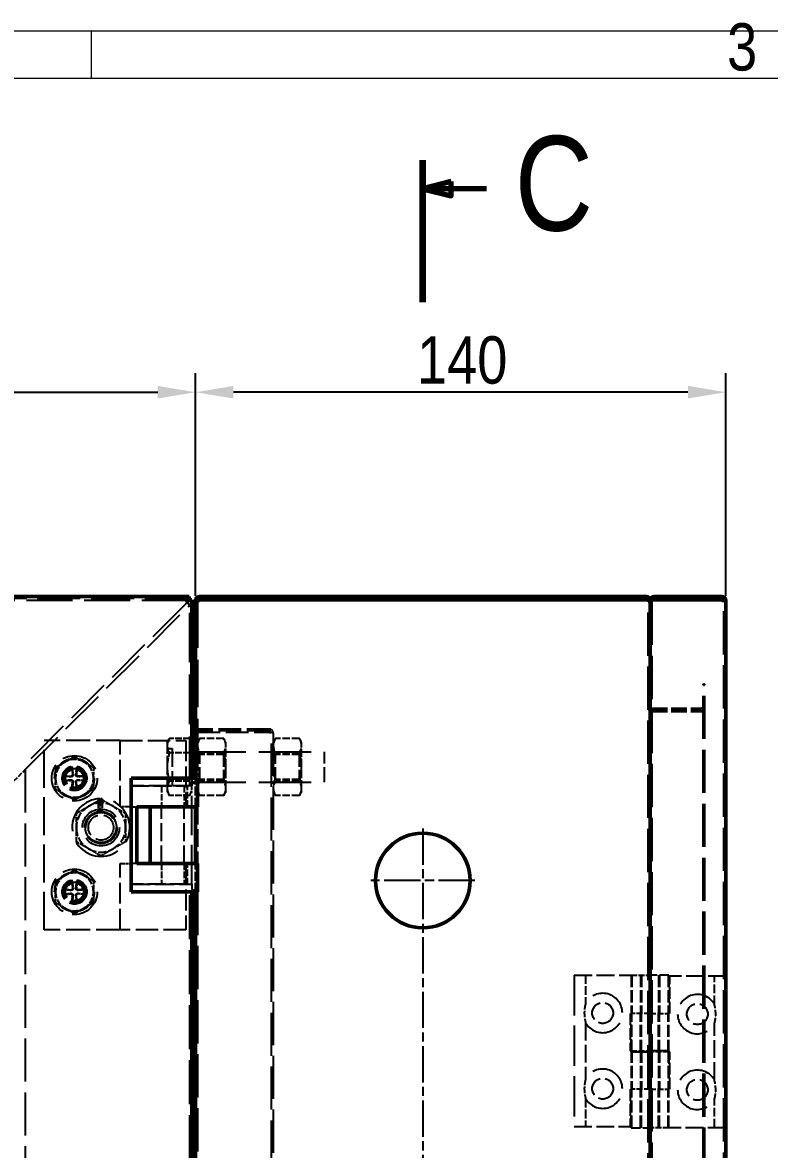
# Model space of a CAD drawing. Header units: millimetres. Extents: x 0 to 19094, y -1 to 2103.
# Drawn here: x 762.2 to 959.4, y 1792.2 to 2089.9 of the extents above; entities that cross this region are included whole.
import ezdxf

# ---------------------------------------------------------------- set-up
doc = ezdxf.new("R2010")
doc.units = ezdxf.units.MM
doc.header["$LTSCALE"] = 2.5
for name, pattern in [('CHAIN', [0.7087, 0.4724, -0.0591, 0.1181, -0.0591]), ('DASHED', [0.2067, 0.1654, -0.0413]), ('DOUBLE_DASH_CHAIN', [1.2403, 0.6614, -0.0827, 0.1654, -0.0827, 0.1654, -0.0827])]:
    doc.linetypes.add(name, pattern=pattern)
for name, color, linetype, lineweight in [('Center Mark (ANSI)', 7, 'Continuous', 25), ('Centerline (ANSI)', 7, 'Continuous', 25), ('Co ban', 7, 'Continuous', 50), ('Dimension (ANSI)', 7, 'Continuous', 25), ('Section Line (ANSI)', 7, 'DOUBLE_DASH_CHAIN', 70)]:
    doc.layers.add(name, color=color, linetype=linetype, lineweight=lineweight)
for name, color, linetype, lineweight, true_color in [('Khung ban ve', 5, 'Continuous', 15, 0x0000ff), ('Manh', 7, 'DASHED', 25, 0x008000), ('Manh khung ten', 7, 'Continuous', 15, 0x994c4c), ('Net chu', 30, 'Continuous', 15, 0xff7f00)]:
    doc.layers.add(name, color=color, linetype=linetype, lineweight=lineweight, true_color=true_color)
doc.styles.add('Linh_50', font='')
doc.styles.add('StandardAM_ANSI', font='')
doc.styles.add('Text Style102', font='')
doc.styles.get('Linh_50').set_extended_font_data('VNI-Helve-Condense')
doc.styles.get('StandardAM_ANSI').set_extended_font_data('VNI-Helve-Condense')
doc.styles.get('Text Style102').set_extended_font_data('VNI-Helve-Condense')
doc.dimstyles.new('Default - mm (ANSI)', dxfattribs={"dimscale": 2.5, "dimtxt": 5, "dimasz": 4, "dimexe": 2, "dimexo": 0.5, "dimgap": 0.8, "dimtad": 1, "dimtoh": 1, "dimdec": 0, "dimrnd": 1e-08, "dimzin": 4, "dimdsep": 46, "dimtxsty": 'StandardAM_ANSI', "dimcen": 0.09, "dimdle": 10, "dimclrd": 256, "dimclre": 256, "dimclrt": 256, "dimadec": 1, "dimazin": 1, "dimtfac": 0.61, "dimtofl": 0, "dimtmove": 0, "dimatfit": 3, "dimldrblk": 'DOT', "dimfxl": 1, "dimtolj": 1, "dimtzin": 4, "dimlwd": -1, "dimlwe": -1, "dimarcsym": 0})

# ---------------------------------------------------------------- blocks, each defined once
blk = doc.blocks.new('Borders A0_Khung chi tiet')
at = {"layer": 'Khung ban ve'}
blk.add_line((23.43, 830.09), (1179, 830.09), dxfattribs=at)
at = {"layer": 'Manh khung ten'}
for p, q in [((18.43, 835.09), (1184, 835.09)), ((312.14, 835.09), (312.14, 830.09))]:
    blk.add_line(p, q, dxfattribs=at)
at = {"layer": 'Net chu', "style": 'Linh_50'}
blk.add_text('3', height=5, dxfattribs=at).set_placement((379.3, 830.89))
blk = doc.blocks.new('*D6')
at = {"layer": 'Defpoints', "color": 0, "transparency": 16777216}
for p in [(807.9, 1992.24), (306.9, 1937.24), (807.9, 1937.24)]:
    blk.add_point(p, dxfattribs=at)
at = {"layer": 'Dimension (ANSI)', "transparency": 16777216}
for p, q in [((306.9, 1938.49), (306.9, 1997.24)), ((807.9, 1938.49), (807.9, 1997.24)), ((316.9, 1992.24), (797.9, 1992.24))]:
    blk.add_line(p, q, dxfattribs=at)
for points in [[(316.9, 1993.91), (316.9, 1990.58), (306.9, 1992.24)], [(797.9, 1993.91), (797.9, 1990.58), (807.9, 1992.24)]]:
    blk.add_solid(points, dxfattribs=at)
at = {"layer": 'Dimension (ANSI)', "color": 150, "true_color": 0x0080ff, "transparency": 16777216, "insert": (545.62, 2007.01), "char_height": 12.5, "attachment_point": 1, "style": 'StandardAM_ANSI'}
blk.add_mtext('\\A1;501', dxfattribs=at)
blk = doc.blocks.new('_Dot')
at = {"color": 0, "linetype": 'ByBlock', "lineweight": -2}
blk.add_line((-0.5, 0), (-1, 0), dxfattribs=at)
at = {"color": 0, "linetype": 'ByBlock', "const_width": 0.5}
blk.add_lwpolyline([(-0.25, 0, 1), (0.25, 0, 1)], format="xyb", close=True, dxfattribs=at)
blk = doc.blocks.new('*D7')
at = {"layer": 'Defpoints', "color": 0, "transparency": 16777216}
for p in [(807.9, 1992.24), (807.9, 1937.24), (947.9, 1937.24)]:
    blk.add_point(p, dxfattribs=at)
at = {"layer": 'Dimension (ANSI)', "transparency": 16777216}
for p, q in [((807.9, 1938.49), (807.9, 1997.24)), ((947.9, 1938.49), (947.9, 1997.24)), ((937.9, 1992.24), (817.9, 1992.24))]:
    blk.add_line(p, q, dxfattribs=at)
for points in [[(817.9, 1993.91), (817.9, 1990.58), (807.9, 1992.24)], [(937.9, 1993.91), (937.9, 1990.58), (947.9, 1992.24)]]:
    blk.add_solid(points, dxfattribs=at)
at = {"layer": 'Dimension (ANSI)', "color": 150, "true_color": 0x0080ff, "transparency": 16777216, "insert": (866.35, 2007.01), "char_height": 12.5, "attachment_point": 1, "style": 'StandardAM_ANSI'}
blk.add_mtext('\\A1;140', dxfattribs=at)
blk = doc.blocks.new('2dTransSection2')
at = {"layer": 'Section Line (ANSI)', "linetype": 'Continuous', "lineweight": 140}
blk.add_line((347.16, 806.4), (347.16, 821.4), dxfattribs=at)
at = {"layer": 'Section Line (ANSI)', "linetype": 'Continuous'}
for p, q in [((350.16, 819.15), (347.16, 818.4)), ((350.16, 818.4), (347.16, 818.4)), ((347.16, 818.4), (350.16, 817.65)), ((350.16, 817.65), (350.16, 819.15)), ((353.87, 818.4), (350.16, 818.4))]:
    blk.add_line(p, q, dxfattribs=at)
at = {"layer": 'Section Line (ANSI)', "linetype": 'Continuous', "flags": 128}
blk.add_lwpolyline([(350.16, 819.15), (347.16, 818.4), (350.16, 817.65), (350.16, 819.15)], dxfattribs=at)
at = {"layer": 'Section Line (ANSI)'}
blk.add_solid([(350.16, 819.15), (347.16, 818.4), (350.16, 817.65), (350.16, 819.15)], dxfattribs=at)
at = {"layer": 'Section Line (ANSI)', "insert": (356.87, 813.83), "char_height": 10, "attachment_point": 7, "style": 'Text Style102'}
blk.add_mtext('C', dxfattribs=at)

msp = doc.modelspace()

# ---------------------------------------------------------------- linework, layer by layer
at = {"layer": 'Center Mark (ANSI)', "linetype": 'CHAIN', "ltscale": 8.113447}
msp.add_line((881.649, 1863.242), (854.149, 1863.242), dxfattribs=at)
at = {"layer": 'Centerline (ANSI)', "linetype": 'CHAIN', "ltscale": 8.113447}
msp.add_line((867.899, 1876.992), (867.899, 1523.227), dxfattribs=at)
at = {"layer": 'Co ban'}
for p, q in [((307.899, 1938.242), (805.899, 1938.242)), ((806.045, 1938.242), (805.899, 1938.242)), ((805.899, 1937.242), (805.899, 1938.242)), ((806.192, 1938.242), (806.042, 1937.943)), ((806.045, 1938.242), (806.192, 1938.242)), ((806.045, 1937.742), (806.045, 1938.242)), ((806.192, 1938.242), (806.192, 1937.242)), ((926.899, 1938.242), (808.899, 1938.242)), ((808.899, 1937.742), (808.899, 1938.242)), ((946.899, 1938.242), (928.899, 1938.242)), ((946.899, 1937.742), (946.899, 1938.242)), ((805.939, 1937.737), (805.897, 1937.652)), ((805.899, 1937.742), (806.045, 1937.742)), ((806.899, 1937.242), (805.899, 1937.242)), ((806.399, 1937.242), (806.399, 1937.389)), ((806.399, 1937.389), (806.899, 1937.389)), ((806.895, 1936.033), (807.899, 1936.535)), ((806.899, 1937.242), (806.899, 1937.389)), ((806.899, 1937.242), (806.899, 1890.242)), ((806.899, 1936.535), (807.899, 1936.535)), ((808.899, 1937.242), (807.899, 1937.242)), ((807.899, 1890.242), (807.899, 1937.242)), ((808.899, 1937.742), (926.899, 1937.742)), ((808.899, 1937.389), (926.899, 1937.389)), ((808.899, 1937.242), (808.899, 1937.389)), ((927.606, 1937.242), (927.899, 1937.242)), ((927.899, 1936.889), (927.899, 1937.242)), ((928.192, 1937.242), (927.899, 1937.242)), ((927.899, 1937.242), (927.899, 1936.889)), ((927.899, 1936.889), (927.899, 1265.596)), ((927.899, 1265.596), (927.899, 1936.889)), ((946.899, 1937.742), (928.899, 1937.742)), ((928.899, 1937.389), (946.899, 1937.389)), ((946.899, 1937.389), (946.899, 1937.242)), ((947.899, 1937.242), (946.899, 1937.242)), ((947.899, 1937.242), (947.899, 1265.242)), ((790.899, 1890.242), (790.899, 1860.242)), ((790.899, 1890.242), (808.399, 1890.242)), ((808.399, 1890.242), (808.399, 1882.742)), ((792.399, 1882.742), (808.399, 1882.742)), ((792.399, 1867.742), (792.399, 1882.742)), ((795.899, 1882.742), (795.899, 1867.742)), ((807.899, 1867.742), (807.899, 1882.742)), ((808.399, 1867.742), (792.399, 1867.742)), ((808.399, 1867.742), (808.399, 1860.242)), ((808.399, 1860.242), (790.899, 1860.242)), ((806.899, 1860.242), (806.899, 1617.242)), ((807.899, 1617.242), (807.899, 1860.242))]:
    msp.add_line(p, q, dxfattribs=at)
msp.add_circle((867.899, 1863.242), 12.5, dxfattribs=at)
for centre, radius, start, end in [((808.899, 1937.242), 1, 90, 180), ((946.899, 1937.242), 1, 0, 90), ((808.899, 1937.242), 0.5, 90, 180), ((926.899, 1937.242), 0.5, 9.36554, 90), ((928.899, 1937.242), 0.5, 90, 170.63446), ((946.899, 1937.242), 0.5, 0, 90)]:
    msp.add_arc(centre, radius, start, end, dxfattribs=at)
for points, knots in [([(927.899, 1937.242), (927.899, 1937.686), (927.567, 1938.108), (927.136, 1938.214), (927.059, 1938.233), (926.979, 1938.242), (926.899, 1938.242)], [-1.5707963, -1.5707963, -1.5707963, -1.5707963, -0.2398215, -0.2398215, -0.2398215, 0, 0, 0, 0]), ([(928.899, 1938.242), (928.455, 1938.242), (928.033, 1937.911), (927.927, 1937.48), (927.908, 1937.402), (927.899, 1937.322), (927.899, 1937.242)], [0, 0, 0, 0, 1.3309748, 1.3309748, 1.3309748, 1.5707963, 1.5707963, 1.5707963, 1.5707963]), ([(926.899, 1937.389), (927.342, 1937.389), (927.765, 1937.223), (927.87, 1937.008), (927.889, 1936.969), (927.899, 1936.929), (927.899, 1936.889)], [0, 0, 0, 0, 1.3309748, 1.3309748, 1.3309748, 1.5707963, 1.5707963, 1.5707963, 1.5707963]), ([(927.899, 1936.889), (927.899, 1937.111), (928.23, 1937.322), (928.661, 1937.374), (928.739, 1937.384), (928.819, 1937.389), (928.899, 1937.389)], [-1.5707963, -1.5707963, -1.5707963, -1.5707963, -0.2398215, -0.2398215, -0.2398215, 0, 0, 0, 0])]:
    msp.add_open_spline(points, degree=3, knots=knots, dxfattribs=at)
at = {"layer": 'Manh', "ltscale": 27.534729}
msp.add_line((805.899, 1937.742), (307.899, 1937.742), dxfattribs=at)
at = {"layer": 'Manh', "ltscale": 29.51137}
msp.add_line((805.899, 1937.242), (714.399, 1937.242), dxfattribs=at)
at = {"layer": 'Manh', "ltscale": 29.420021}
for p, q in [((805.192, 1936.242), (762.192, 1893.242)), ((762.899, 1892.535), (805.899, 1935.535))]:
    msp.add_line(p, q, dxfattribs=at)
at = {"layer": 'Manh', "ltscale": 1.311309}
msp.add_line((805.897, 1937.652), (805.192, 1936.242), dxfattribs=at)
at = {"layer": 'Manh', "ltscale": 1.455164}
for p, q in [((806.192, 1937.242), (805.192, 1936.242)), ((806.899, 1936.535), (805.899, 1935.535))]:
    msp.add_line(p, q, dxfattribs=at)
at = {"layer": 'Manh', "ltscale": 1.196656}
for p, q in [((805.899, 1936.242), (805.899, 1937.242)), ((805.899, 1936.242), (806.899, 1936.242)), ((828.399, 1902.242), (827.399, 1902.242))]:
    msp.add_line(p, q, dxfattribs=at)
at = {"layer": 'Manh', "ltscale": 0.881896}
msp.add_line((805.899, 1935.535), (806.895, 1936.033), dxfattribs=at)
at = {"layer": 'Manh', "ltscale": 0.277191}
msp.add_line((806.042, 1937.943), (805.939, 1937.737), dxfattribs=at)
at = {"layer": 'Manh', "ltscale": 31.607805}
msp.add_line((806.399, 1888.242), (806.399, 1937.242), dxfattribs=at)
at = {"layer": 'Manh', "ltscale": 0.761779}
for p, q in [((806.899, 1936.242), (807.899, 1936.242)), ((806.899, 1897.492), (807.899, 1897.492)), ((806.899, 1888.992), (807.899, 1888.992)), ((806.899, 1860.742), (807.899, 1860.742)), ((806.899, 1825.742), (807.899, 1825.742)), ((806.899, 1800.802), (807.899, 1800.802))]:
    msp.add_line(p, q, dxfattribs=at)
at = {"layer": 'Manh', "ltscale": 30.31769}
msp.add_line((808.399, 1937.242), (808.399, 1890.242), dxfattribs=at)
at = {"layer": 'Manh', "ltscale": 0.380839}
for p, q in [((927.399, 1937.242), (927.399, 1936.889)), ((927.399, 1936.889), (927.899, 1936.889)), ((928.399, 1936.889), (927.899, 1936.889)), ((928.399, 1937.242), (928.399, 1936.889)), ((928.399, 1923.242), (927.899, 1923.242)), ((928.399, 1922.889), (927.899, 1922.889)), ((941.899, 1914.889), (941.899, 1915.242)), ((941.899, 1915.242), (942.399, 1915.242)), ((941.899, 1914.889), (942.399, 1914.889)), ((942.399, 1914.889), (942.399, 1915.242)), ((927.399, 1909.242), (927.899, 1909.242)), ((927.899, 1908.889), (927.399, 1908.889)), ((941.899, 1909.242), (942.399, 1909.242)), ((941.899, 1908.889), (942.399, 1908.889)), ((827.399, 1902.742), (827.399, 1903.242)), ((808.399, 1897.492), (807.899, 1897.492)), ((828.399, 1897.492), (827.899, 1897.492)), ((808.399, 1888.992), (807.899, 1888.992)), ((828.399, 1888.992), (827.899, 1888.992)), ((808.399, 1860.742), (807.899, 1860.742)), ((808.399, 1825.742), (807.899, 1825.742)), ((808.399, 1800.802), (807.899, 1800.802))]:
    msp.add_line(p, q, dxfattribs=at)
at = {"layer": 'Manh', "ltscale": 0.15769}
for p, q in [((927.399, 1937.242), (927.606, 1937.242)), ((928.399, 1937.242), (928.192, 1937.242))]:
    msp.add_line(p, q, dxfattribs=at)
at = {"layer": 'Manh', "ltscale": 27.639725}
for p, q in [((927.399, 1265.596), (927.399, 1936.889)), ((928.399, 1936.889), (928.399, 1265.596))]:
    msp.add_line(p, q, dxfattribs=at)
at = {"layer": 'Manh', "ltscale": 27.668839}
msp.add_line((947.399, 1265.242), (947.399, 1937.242), dxfattribs=at)
at = {"layer": 'Manh', "ltscale": 27.589079}
for p, q in [((941.899, 1287.596), (941.899, 1914.889)), ((942.399, 1287.596), (942.399, 1914.889))]:
    msp.add_line(p, q, dxfattribs=at)
at = {"layer": 'Manh', "ltscale": 9.904323}
for p, q in [((928.399, 1908.742), (941.399, 1908.742)), ((928.399, 1908.242), (941.399, 1908.242)), ((928.399, 1907.889), (941.399, 1907.889))]:
    msp.add_line(p, q, dxfattribs=at)
at = {"layer": 'Manh', "ltscale": 14.475595}
for p, q in [((827.399, 1903.242), (808.399, 1903.242)), ((827.399, 1902.742), (808.399, 1902.742)), ((808.399, 1902.389), (827.399, 1902.389))]:
    msp.add_line(p, q, dxfattribs=at)
at = {"layer": 'Manh', "ltscale": 15.261422}
for p, q in [((787.93, 1900.242), (767.899, 1900.242)), ((787.93, 1850.242), (767.899, 1850.242))]:
    msp.add_line(p, q, dxfattribs=at)
at = {"layer": 'Manh', "ltscale": 24.189648}
msp.add_line((767.899, 1850.242), (767.899, 1900.242), dxfattribs=at)
at = {"layer": 'Manh', "ltscale": 14.273982}
for p, q in [((787.93, 1900.242), (805.344, 1900.242)), ((805.344, 1850.242), (787.93, 1850.242))]:
    msp.add_line(p, q, dxfattribs=at)
at = {"layer": 'Manh', "ltscale": 13.332776}
for p, q in [((787.93, 1882.742), (787.93, 1900.242)), ((805.344, 1900.242), (805.344, 1882.742)), ((787.93, 1850.242), (787.93, 1867.742)), ((805.344, 1867.742), (805.344, 1850.242))]:
    msp.add_line(p, q, dxfattribs=at)
at = {"layer": 'Manh', "ltscale": 0.884527}
for p, q in [((800.399, 1899.742), (800.979, 1900.748)), ((806.899, 1899.742), (806.318, 1900.748)), ((808.399, 1899.742), (808.979, 1900.748)), ((815.899, 1899.742), (815.318, 1900.748)), ((828.399, 1899.742), (828.979, 1900.748)), ((835.899, 1899.742), (835.318, 1900.748)), ((800.399, 1886.742), (800.979, 1885.737)), ((806.899, 1886.742), (806.318, 1885.737)), ((808.399, 1886.742), (808.979, 1885.737)), ((815.899, 1886.742), (815.318, 1885.737)), ((828.399, 1886.742), (828.979, 1885.737)), ((835.899, 1886.742), (835.318, 1885.737))]:
    msp.add_line(p, q, dxfattribs=at)
at = {"layer": 'Manh', "ltscale": 2.592872}
for p, q in [((800.399, 1899.742), (800.399, 1898.872)), ((815.899, 1898.872), (815.899, 1899.742)), ((835.899, 1898.872), (835.899, 1899.742)), ((800.399, 1887.613), (800.399, 1886.742)), ((815.899, 1886.742), (815.899, 1887.613)), ((835.899, 1886.742), (835.899, 1887.613))]:
    msp.add_line(p, q, dxfattribs=at)
at = {"layer": 'Manh', "ltscale": 4.067484}
for p, q in [((806.318, 1900.748), (800.979, 1900.748)), ((806.318, 1896.995), (800.979, 1896.995)), ((806.318, 1889.49), (800.979, 1889.49)), ((806.318, 1885.737), (800.979, 1885.737))]:
    msp.add_line(p, q, dxfattribs=at)
at = {"layer": 'Manh', "ltscale": 4.829362}
for p, q in [((815.318, 1900.748), (808.979, 1900.748)), ((835.318, 1900.748), (828.979, 1900.748)), ((815.318, 1896.995), (808.979, 1896.995)), ((835.318, 1896.995), (828.979, 1896.995)), ((815.318, 1889.49), (808.979, 1889.49)), ((835.318, 1889.49), (828.979, 1889.49)), ((815.318, 1885.737), (808.979, 1885.737)), ((835.318, 1885.737), (828.979, 1885.737))]:
    msp.add_line(p, q, dxfattribs=at)
at = {"layer": 'Manh', "ltscale": 0.111475}
msp.add_line((827.399, 1902.389), (827.399, 1902.242), dxfattribs=at)
at = {"layer": 'Manh', "ltscale": 27.515724}
for p, q in [((827.899, 1447.242), (827.899, 1902.242)), ((828.399, 1902.242), (828.399, 1447.242))]:
    msp.add_line(p, q, dxfattribs=at)
at = {"layer": 'Manh', "ltscale": 5.185843}
for p, q in [((800.399, 1898.872), (800.399, 1893.242)), ((815.899, 1893.242), (815.899, 1898.872)), ((835.899, 1893.242), (835.899, 1898.872)), ((800.399, 1893.242), (800.399, 1887.613)), ((815.899, 1887.613), (815.899, 1893.242)), ((835.899, 1887.613), (835.899, 1893.242))]:
    msp.add_line(p, q, dxfattribs=at)
at = {"layer": 'Manh', "ltscale": 0.990342}
for p, q in [((800.399, 1898.117), (801.699, 1898.117)), ((800.399, 1888.367), (801.699, 1888.367))]:
    msp.add_line(p, q, dxfattribs=at)
at = {"layer": 'Manh', "ltscale": 11.668273}
msp.add_line((801.699, 1898.117), (801.699, 1888.367), dxfattribs=at)
at = {"layer": 'Manh', "ltscale": 33.47847}
for p, q in [((807.299, 1897.242), (841.899, 1897.242)), ((807.299, 1889.242), (841.899, 1889.242))]:
    msp.add_line(p, q, dxfattribs=at)
at = {"layer": 'Manh', "ltscale": 0.673312}
for p, q in [((809.024, 1896.566), (808.399, 1897.191)), ((815.274, 1896.566), (815.899, 1897.191)), ((829.024, 1896.566), (828.399, 1897.191)), ((835.274, 1896.566), (835.899, 1897.191)), ((809.024, 1889.919), (808.399, 1889.294)), ((815.274, 1889.919), (815.899, 1889.294)), ((829.024, 1889.919), (828.399, 1889.294)), ((835.274, 1889.919), (835.899, 1889.294))]:
    msp.add_line(p, q, dxfattribs=at)
at = {"layer": 'Manh', "ltscale": 7.954738}
for p, q in [((809.024, 1889.919), (809.024, 1896.566)), ((815.274, 1896.566), (815.274, 1889.919)), ((829.024, 1889.919), (829.024, 1896.566)), ((835.274, 1896.566), (835.274, 1889.919))]:
    msp.add_line(p, q, dxfattribs=at)
at = {"layer": 'Manh', "ltscale": 4.761642}
for p, q in [((815.274, 1896.566), (809.024, 1896.566)), ((835.274, 1896.566), (829.024, 1896.566)), ((815.274, 1889.919), (809.024, 1889.919)), ((835.274, 1889.919), (829.024, 1889.919))]:
    msp.add_line(p, q, dxfattribs=at)
at = {"layer": 'Manh', "ltscale": 9.57395}
msp.add_line((841.899, 1889.242), (841.899, 1897.242), dxfattribs=at)
at = {"layer": 'Manh', "ltscale": 3.232277}
msp.add_line((759.899, 1889.535), (762.899, 1892.535), dxfattribs=at)
at = {"layer": 'Manh', "ltscale": 27.497648}
msp.add_line((762.899, 1892.535), (762.899, 1309.949), dxfattribs=at)
at = {"layer": 'Manh', "ltscale": 1.69952}
for p, q in [((772.756, 1890.939), (774.981, 1890.788)), ((775.202, 1893.386), (775.353, 1891.16)), ((776.595, 1893.386), (776.444, 1891.16)), ((779.042, 1890.939), (776.816, 1890.788)), ((772.756, 1889.546), (774.981, 1889.697)), ((775.202, 1887.099), (775.353, 1889.325)), ((776.595, 1887.099), (776.444, 1889.325)), ((779.042, 1889.546), (776.816, 1889.697)), ((772.756, 1860.939), (774.981, 1860.788)), ((775.202, 1863.386), (775.353, 1861.16)), ((776.595, 1863.386), (776.444, 1861.16)), ((779.042, 1860.939), (776.816, 1860.788)), ((772.756, 1859.546), (774.981, 1859.697)), ((775.202, 1857.099), (775.353, 1859.325)), ((776.595, 1857.099), (776.444, 1859.325)), ((779.042, 1859.546), (776.816, 1859.697))]:
    msp.add_line(p, q, dxfattribs=at)
at = {"layer": 'Manh', "ltscale": 11.42808}
for p, q in [((790.899, 1888.242), (805.899, 1888.242)), ((798.899, 1867.742), (798.899, 1882.742)), ((804.899, 1867.742), (804.899, 1882.742)), ((808.399, 1882.742), (808.399, 1867.742)), ((805.899, 1862.242), (790.899, 1862.242)), ((907.899, 1838.242), (922.899, 1838.242)), ((947.899, 1797.942), (932.899, 1797.942))]:
    msp.add_line(p, q, dxfattribs=at)
at = {"layer": 'Manh', "ltscale": 12.189959}
for p, q in [((806.899, 1888.242), (790.899, 1888.242)), ((790.899, 1862.242), (806.899, 1862.242))]:
    msp.add_line(p, q, dxfattribs=at)
at = {"layer": 'Manh', "ltscale": 4.190233}
for p, q in [((798.899, 1888.242), (798.899, 1882.742)), ((804.899, 1888.242), (804.899, 1882.742)), ((805.719, 1882.742), (805.719, 1888.242)), ((798.899, 1867.742), (798.899, 1862.242)), ((804.899, 1867.742), (804.899, 1862.242)), ((805.719, 1862.242), (805.719, 1867.742))]:
    msp.add_line(p, q, dxfattribs=at)
at = {"layer": 'Manh', "ltscale": 1.523657}
for p, q in [((806.899, 1890.242), (806.899, 1888.242)), ((806.899, 1862.242), (806.899, 1860.242))]:
    msp.add_line(p, q, dxfattribs=at)
at = {"layer": 'Manh', "ltscale": 25.157232}
msp.add_line((806.899, 1862.242), (806.899, 1888.242), dxfattribs=at)
at = {"layer": 'Manh', "ltscale": 5.71399}
for p, q in [((807.899, 1882.742), (807.899, 1890.242)), ((807.899, 1860.242), (807.899, 1867.742))]:
    msp.add_line(p, q, dxfattribs=at)
at = {"layer": 'Manh', "ltscale": 2.636048}
msp.add_line((782.158, 1884.816), (782.158, 1881.356), dxfattribs=at)
at = {"layer": 'Manh', "ltscale": 2.617038}
for p, q in [((782.591, 1881.411), (782.591, 1884.846)), ((783.206, 1884.846), (783.206, 1881.411))]:
    msp.add_line(p, q, dxfattribs=at)
at = {"layer": 'Manh', "ltscale": 2.613799}
msp.add_line((782.773, 1881.42), (782.773, 1884.851), dxfattribs=at)
at = {"layer": 'Manh', "ltscale": 1.499708}
for p, q in [((789.899, 1882.742), (787.93, 1882.742)), ((787.93, 1867.742), (789.899, 1867.742))]:
    msp.add_line(p, q, dxfattribs=at)
at = {"layer": 'Manh', "ltscale": 0.765351}
for p, q in [((790.899, 1882.742), (789.899, 1882.742)), ((789.899, 1867.742), (790.899, 1867.742))]:
    msp.add_line(p, q, dxfattribs=at)
at = {"layer": 'Manh', "ltscale": 1.142718}
for p, q in [((790.899, 1882.742), (792.399, 1882.742)), ((792.399, 1867.742), (790.899, 1867.742))]:
    msp.add_line(p, q, dxfattribs=at)
at = {"layer": 'Manh', "ltscale": 28.116907}
msp.add_line((806.399, 1615.242), (806.399, 1862.242), dxfattribs=at)
at = {"layer": 'Manh', "ltscale": 27.661573}
msp.add_line((808.399, 1860.242), (808.399, 1617.242), dxfattribs=at)
at = {"layer": 'Manh', "ltscale": 25.80229}
msp.add_line((907.899, 1838.242), (907.899, 1798.242), dxfattribs=at)
at = {"layer": 'Manh', "ltscale": 5.633411}
for p, q in [((910.899, 1838.242), (910.899, 1830.848)), ((944.899, 1830.548), (944.899, 1837.942)), ((910.899, 1805.637), (910.899, 1798.242)), ((944.899, 1797.942), (944.899, 1805.337))]:
    msp.add_line(p, q, dxfattribs=at)
at = {"layer": 'Manh', "ltscale": 7.732968}
for p, q in [((922.899, 1838.242), (922.899, 1828.092)), ((923.099, 1838.242), (923.099, 1828.092)), ((925.399, 1838.242), (925.399, 1828.092)), ((925.649, 1838.242), (925.649, 1828.092)), ((930.149, 1838.242), (930.149, 1828.092)), ((930.399, 1838.242), (930.399, 1828.092)), ((932.699, 1838.242), (932.699, 1828.092)), ((932.899, 1838.242), (932.899, 1828.092)), ((923.099, 1817.942), (923.099, 1828.092)), ((925.399, 1817.942), (925.399, 1828.092)), ((925.649, 1817.942), (925.649, 1828.092)), ((930.149, 1817.942), (930.149, 1828.092)), ((930.399, 1817.942), (930.399, 1828.092)), ((932.699, 1817.942), (932.699, 1828.092)), ((932.899, 1817.942), (932.899, 1828.092)), ((922.899, 1818.242), (922.899, 1808.092)), ((923.099, 1818.242), (923.099, 1808.092)), ((925.399, 1818.242), (925.399, 1808.092)), ((925.649, 1818.242), (925.649, 1808.092)), ((930.149, 1818.242), (930.149, 1808.092)), ((930.399, 1818.242), (930.399, 1808.092)), ((932.699, 1818.242), (932.699, 1808.092)), ((922.899, 1797.942), (922.899, 1808.092)), ((923.099, 1797.942), (923.099, 1808.092)), ((925.399, 1797.942), (925.399, 1808.092)), ((925.649, 1797.942), (925.649, 1808.092)), ((930.149, 1797.942), (930.149, 1808.092)), ((930.399, 1797.942), (930.399, 1808.092)), ((932.699, 1797.942), (932.699, 1808.092)), ((932.899, 1797.942), (932.899, 1808.092))]:
    msp.add_line(p, q, dxfattribs=at)
at = {"layer": 'Manh', "ltscale": 3.809293}
for p, q in [((922.899, 1838.242), (927.899, 1838.242)), ((927.899, 1828.092), (922.899, 1828.092)), ((927.899, 1828.092), (932.899, 1828.092)), ((922.899, 1818.242), (927.899, 1818.242)), ((932.899, 1817.942), (927.899, 1817.942)), ((927.899, 1808.092), (922.899, 1808.092)), ((927.899, 1808.092), (932.899, 1808.092)), ((932.899, 1797.942), (927.899, 1797.942))]:
    msp.add_line(p, q, dxfattribs=at)
at = {"layer": 'Manh', "ltscale": 5.983681}
for p, q in [((932.899, 1838.242), (927.899, 1838.242)), ((922.899, 1817.942), (927.899, 1817.942)), ((932.899, 1818.242), (927.899, 1818.242)), ((922.899, 1797.942), (927.899, 1797.942))]:
    msp.add_line(p, q, dxfattribs=at)
at = {"layer": 'Manh', "ltscale": 11.275703}
for p, q in [((947.899, 1837.942), (933.099, 1837.942)), ((907.899, 1798.242), (922.699, 1798.242))]:
    msp.add_line(p, q, dxfattribs=at)
at = {"layer": 'Manh', "ltscale": 7.504405}
for p, q in [((933.099, 1828.092), (933.099, 1837.942)), ((922.699, 1828.092), (922.699, 1818.242)), ((922.899, 1818.242), (922.899, 1828.092)), ((932.899, 1817.942), (932.899, 1808.092)), ((933.099, 1808.092), (933.099, 1817.942)), ((922.699, 1808.092), (922.699, 1798.242))]:
    msp.add_line(p, q, dxfattribs=at)
at = {"layer": 'Manh', "ltscale": 0.152276}
for p, q in [((922.899, 1828.092), (922.699, 1828.092)), ((932.899, 1828.092), (933.099, 1828.092)), ((922.699, 1818.242), (922.899, 1818.242)), ((933.099, 1817.942), (932.899, 1817.942)), ((922.899, 1808.092), (922.699, 1808.092)), ((932.899, 1808.092), (933.099, 1808.092))]:
    msp.add_line(p, q, dxfattribs=at)
at = {"layer": 'Manh', "ltscale": 11.266923}
for p, q in [((910.899, 1825.637), (910.899, 1810.848)), ((944.899, 1810.548), (944.899, 1825.337))]:
    msp.add_line(p, q, dxfattribs=at)
at = {"layer": 'Manh', "ltscale": 24.318085}
for centre, radius in [((775.899, 1890.242), 6), ((782.899, 1877.242), 4), ((775.899, 1860.242), 6)]:
    msp.add_circle(centre, radius, dxfattribs=at)
at = {"layer": 'Manh', "ltscale": 31.917486}
for centre in [(775.899, 1890.242), (775.899, 1860.242)]:
    msp.add_circle(centre, 5.25, dxfattribs=at)
at = {"layer": 'Manh', "ltscale": 15.557731}
for centre in [(775.899, 1890.242), (775.899, 1860.242)]:
    msp.add_circle(centre, 3.25, dxfattribs=at)
at = {"layer": 'Manh', "ltscale": 14.360974}
for centre in [(775.899, 1890.242), (775.899, 1860.242)]:
    msp.add_circle(centre, 3, dxfattribs=at)
at = {"layer": 'Manh', "ltscale": 14.162313}
for centre in [(775.899, 1890.242), (775.899, 1860.242)]:
    msp.add_circle(centre, 2.959, dxfattribs=at)
at = {"layer": 'Manh', "ltscale": 12.892673}
for centre in [(775.899, 1890.242), (775.899, 1860.242)]:
    msp.add_circle(centre, 2.693, dxfattribs=at)
at = {"layer": 'Manh', "ltscale": 11.7688}
for centre in [(775.899, 1890.242), (775.899, 1860.242)]:
    msp.add_circle(centre, 2.459, dxfattribs=at)
at = {"layer": 'Manh', "ltscale": 11.424374}
for centre in [(775.899, 1890.242), (775.899, 1860.242)]:
    msp.add_circle(centre, 2.387, dxfattribs=at)
at = {"layer": 'Manh', "ltscale": 29.637667}
msp.add_circle((782.899, 1877.242), 4.875, dxfattribs=at)
at = {"layer": 'Manh', "ltscale": 25.837965}
msp.add_circle((782.899, 1877.242), 4.25, dxfattribs=at)
at = {"layer": 'Manh', "ltscale": 15.909576}
msp.add_circle((782.899, 1877.242), 3.323, dxfattribs=at)
at = {"layer": 'Manh', "ltscale": 13.164218}
for centre in [(915.399, 1828.242), (940.399, 1827.942), (915.399, 1808.242), (940.399, 1807.942)]:
    msp.add_circle(centre, 2.75, dxfattribs=at)
at = {"layer": 'Manh', "ltscale": 0.727532}
for centre, start, end in [((926.899, 1936.889), 0, 90), ((928.899, 1936.889), 90, 180)]:
    msp.add_arc(centre, 0.5, start, end, dxfattribs=at)
at = {"layer": 'Manh', "ltscale": 0.087765}
for centre, start, end in [((926.899, 1937.242), 0, 9.36554), ((928.899, 1937.242), 170.63446, 180)]:
    msp.add_arc(centre, 0.5, start, end, dxfattribs=at)
at = {"layer": 'Manh', "ltscale": 1.455164}
for centre, start, end in [((928.399, 1909.242), 180, 270), ((928.399, 1908.889), 180, 270), ((941.399, 1909.242), 270, 0), ((941.399, 1908.889), 270, 0)]:
    msp.add_arc(centre, 1, start, end, dxfattribs=at)
at = {"layer": 'Manh', "ltscale": 1.196656}
msp.add_arc((827.399, 1902.242), 1, 0, 90, dxfattribs=at)
at = {"layer": 'Manh', "ltscale": 0.598278}
msp.add_arc((827.399, 1902.242), 0.5, 0, 90, dxfattribs=at)
at = {"layer": 'Manh', "ltscale": 0.478602}
for centre, start, end in [((807.299, 1897.642), 180, 270), ((807.299, 1888.842), 90, 180)]:
    msp.add_arc(centre, 0.4, start, end, dxfattribs=at)
at = {"layer": 'Manh', "ltscale": 3.989087}
for centre, start, end in [((775.899, 1890.242), 120, 180), ((775.899, 1890.242), 60, 120), ((775.899, 1890.242), 0, 60), ((775.899, 1890.242), 180, 240), ((775.899, 1890.242), 300, 0), ((775.899, 1890.242), 240, 300), ((775.899, 1860.242), 120, 180), ((775.899, 1860.242), 60, 120), ((775.899, 1860.242), 0, 60), ((775.899, 1860.242), 180, 240), ((775.899, 1860.242), 300, 0), ((775.899, 1860.242), 240, 300)]:
    msp.add_arc(centre, 5, start, end, dxfattribs=at)
at = {"layer": 'Manh', "ltscale": 0.841082}
for centre, start, end in [((775.899, 1890.242), 167.2526, 192.7474), ((775.899, 1890.242), 77.2526, 102.7474), ((775.899, 1890.242), 347.2526, 12.7474), ((775.899, 1890.242), 257.2526, 282.7474), ((775.899, 1860.242), 167.2526, 192.7474), ((775.899, 1860.242), 77.2526, 102.7474), ((775.899, 1860.242), 347.2526, 12.7474), ((775.899, 1860.242), 257.2526, 282.7474)]:
    msp.add_arc(centre, 2.481, start, end, dxfattribs=at)
at = {"layer": 'Manh', "ltscale": 0.453887}
for centre, start, end in [((775.005, 1891.136), 266.11625, 3.88375), ((776.793, 1891.136), 176.11625, 273.88375), ((775.005, 1889.348), 356.11625, 93.88375), ((776.793, 1889.348), 86.11625, 183.88375), ((775.005, 1861.136), 266.11625, 3.88375), ((776.793, 1861.136), 176.11625, 273.88375), ((775.005, 1859.348), 356.11625, 93.88375), ((776.793, 1859.348), 86.11625, 183.88375)]:
    msp.add_arc(centre, 0.349, start, end, dxfattribs=at)
at = {"layer": 'Manh', "ltscale": 30.446621}
msp.add_arc((782.899, 1877.242), 7.61, 92.3158, 87.6842, dxfattribs=at)
at = {"layer": 'Manh', "ltscale": 1.903046}
msp.add_arc((782.899, 1877.242), 7.61, 87.6842, 90.95069, dxfattribs=at)
at = {"layer": 'Manh', "ltscale": 5.185843}
for start, end in [(120, 180), (60, 120), (0, 60), (180, 240), (300, 0), (240, 300)]:
    msp.add_arc((782.899, 1877.242), 6.5, start, end, dxfattribs=at)
at = {"layer": 'Manh', "ltscale": 24.816795}
msp.add_arc((782.899, 1877.242), 4.18, 94.21875, 85.78125, dxfattribs=at)
at = {"layer": 'Manh', "ltscale": 1.903074}
msp.add_arc((782.899, 1877.242), 4.18, 85.78125, 91.73098, dxfattribs=at)
at = {"layer": 'Manh', "ltscale": 26.331711}
for centre, start, end in [((915.399, 1828.242), 210.07335, 149.92665), ((940.399, 1827.942), 30.07335, 329.92665), ((915.399, 1808.242), 210.07335, 149.92665), ((940.399, 1807.942), 30.07335, 329.92665)]:
    msp.add_arc(centre, 5.2, start, end, dxfattribs=at)
at = {"layer": 'Manh', "ltscale": 0.999934}
for points in [[(928.399, 1908.742), (928.165, 1908.742), (927.946, 1908.927), (927.906, 1909.157), (927.901, 1909.185), (927.899, 1909.214), (927.899, 1909.242)], [(928.399, 1907.889), (928.165, 1907.889), (927.946, 1908.259), (927.906, 1908.719), (927.901, 1908.775), (927.899, 1908.832), (927.899, 1908.889)]]:
    msp.add_open_spline(points, degree=3, knots=[-3.1415927, -3.1415927, -3.1415927, -3.1415927, -1.7414211, -1.7414211, -1.7414211, -1.5707963, -1.5707963, -1.5707963, -1.5707963], dxfattribs=at)
at = {"layer": 'Manh', "ltscale": 1.001099}
for points in [[(941.899, 1909.242), (941.899, 1909.009), (941.714, 1908.789), (941.484, 1908.75), (941.456, 1908.745), (941.427, 1908.742), (941.399, 1908.742)], [(941.899, 1908.889), (941.899, 1908.422), (941.714, 1907.983), (941.484, 1907.903), (941.456, 1907.894), (941.427, 1907.889), (941.399, 1907.889)]]:
    msp.add_open_spline(points, degree=3, knots=[-1.5707963, -1.5707963, -1.5707963, -1.5707963, -0.1706248, -0.1706248, -0.1706248, 0, 0, 0, 0], dxfattribs=at)
at = {"layer": 'Manh', "ltscale": 2.902885}
for points in [[(800.979, 1900.748), (800.399, 1899.742), (800.399, 1898.872)], [(806.899, 1898.872), (806.899, 1899.742), (806.318, 1900.748)], [(808.979, 1900.748), (808.399, 1899.742), (808.399, 1898.872)], [(815.899, 1898.872), (815.899, 1899.742), (815.318, 1900.748)], [(828.979, 1900.748), (828.399, 1899.742), (828.399, 1898.872)], [(835.899, 1898.872), (835.899, 1899.742), (835.318, 1900.748)], [(800.399, 1898.872), (800.399, 1898.001), (800.979, 1896.995)], [(800.979, 1896.995), (800.399, 1894.984), (800.399, 1893.242)], [(806.318, 1896.995), (806.899, 1898.001), (806.899, 1898.872)], [(806.899, 1893.242), (806.899, 1894.984), (806.318, 1896.995)], [(808.399, 1898.872), (808.399, 1898.001), (808.979, 1896.995)], [(808.979, 1896.995), (808.399, 1894.984), (808.399, 1893.242)], [(815.318, 1896.995), (815.899, 1898.001), (815.899, 1898.872)], [(815.899, 1893.242), (815.899, 1894.984), (815.318, 1896.995)], [(828.399, 1898.872), (828.399, 1898.001), (828.979, 1896.995)], [(828.979, 1896.995), (828.399, 1894.984), (828.399, 1893.242)], [(835.318, 1896.995), (835.899, 1898.001), (835.899, 1898.872)], [(835.899, 1893.242), (835.899, 1894.984), (835.318, 1896.995)], [(800.399, 1893.242), (800.399, 1891.501), (800.979, 1889.49)], [(806.318, 1889.49), (806.899, 1891.501), (806.899, 1893.242)], [(808.399, 1893.242), (808.399, 1891.501), (808.979, 1889.49)], [(815.318, 1889.49), (815.899, 1891.501), (815.899, 1893.242)], [(828.399, 1893.242), (828.399, 1891.501), (828.979, 1889.49)], [(835.318, 1889.49), (835.899, 1891.501), (835.899, 1893.242)], [(800.979, 1889.49), (800.399, 1888.484), (800.399, 1887.613)], [(800.399, 1887.613), (800.399, 1886.742), (800.979, 1885.737)], [(806.899, 1887.613), (806.899, 1888.484), (806.318, 1889.49)], [(806.318, 1885.737), (806.899, 1886.742), (806.899, 1887.613)], [(808.979, 1889.49), (808.399, 1888.484), (808.399, 1887.613)], [(808.399, 1887.613), (808.399, 1886.742), (808.979, 1885.737)], [(815.899, 1887.613), (815.899, 1888.484), (815.318, 1889.49)], [(815.318, 1885.737), (815.899, 1886.742), (815.899, 1887.613)], [(828.979, 1889.49), (828.399, 1888.484), (828.399, 1887.613)], [(828.399, 1887.613), (828.399, 1886.742), (828.979, 1885.737)], [(835.899, 1887.613), (835.899, 1888.484), (835.318, 1889.49)], [(835.318, 1885.737), (835.899, 1886.742), (835.899, 1887.613)], [(779.649, 1882.872), (781.157, 1883.742), (782.899, 1884.748)], [(782.899, 1884.748), (784.641, 1883.742), (786.149, 1882.872)], [(776.399, 1880.995), (778.141, 1882.001), (779.649, 1882.872)], [(786.149, 1882.872), (787.657, 1882.001), (789.399, 1880.995)], [(776.399, 1877.242), (776.399, 1878.984), (776.399, 1880.995)], [(789.399, 1880.995), (789.399, 1878.984), (789.399, 1877.242)], [(776.399, 1873.49), (776.399, 1875.501), (776.399, 1877.242)], [(789.399, 1877.242), (789.399, 1875.501), (789.399, 1873.49)], [(779.649, 1871.613), (778.141, 1872.484), (776.399, 1873.49)], [(789.399, 1873.49), (787.657, 1872.484), (786.149, 1871.613)], [(782.899, 1869.737), (781.157, 1870.742), (779.649, 1871.613)], [(786.149, 1871.613), (784.641, 1870.742), (782.899, 1869.737)]]:
    msp.add_rational_spline(points, [1, 1.0379548493, 1], degree=2, dxfattribs=at)
at = {"layer": 'Manh', "ltscale": 2.232965}
for points in [[(770.899, 1893.129), (772.239, 1893.903), (773.399, 1894.572)], [(773.399, 1894.572), (774.559, 1895.242), (775.899, 1896.016)], [(775.899, 1896.016), (777.239, 1895.242), (778.399, 1894.572)], [(778.399, 1894.572), (779.559, 1893.903), (780.899, 1893.129)], [(770.899, 1890.242), (770.899, 1891.582), (770.899, 1893.129)], [(780.899, 1893.129), (780.899, 1891.582), (780.899, 1890.242)], [(770.899, 1887.356), (770.899, 1888.903), (770.899, 1890.242)], [(780.899, 1890.242), (780.899, 1888.903), (780.899, 1887.356)], [(773.399, 1885.912), (772.239, 1886.582), (770.899, 1887.356)], [(775.899, 1884.469), (774.559, 1885.242), (773.399, 1885.912)], [(778.399, 1885.912), (777.239, 1885.242), (775.899, 1884.469)], [(780.899, 1887.356), (779.559, 1886.582), (778.399, 1885.912)], [(770.899, 1863.129), (772.239, 1863.903), (773.399, 1864.572)], [(773.399, 1864.572), (774.559, 1865.242), (775.899, 1866.016)], [(775.899, 1866.016), (777.239, 1865.242), (778.399, 1864.572)], [(778.399, 1864.572), (779.559, 1863.903), (780.899, 1863.129)], [(770.899, 1860.242), (770.899, 1861.582), (770.899, 1863.129)], [(780.899, 1863.129), (780.899, 1861.582), (780.899, 1860.242)], [(770.899, 1857.356), (770.899, 1858.903), (770.899, 1860.242)], [(780.899, 1860.242), (780.899, 1858.903), (780.899, 1857.356)], [(773.399, 1855.912), (772.239, 1856.582), (770.899, 1857.356)], [(775.899, 1854.469), (774.559, 1855.242), (773.399, 1855.912)], [(778.399, 1855.912), (777.239, 1855.242), (775.899, 1854.469)], [(780.899, 1857.356), (779.559, 1856.582), (778.399, 1855.912)]]:
    msp.add_rational_spline(points, [1, 1.0379548493, 1], degree=2, dxfattribs=at)
at = {"layer": 'Manh', "ltscale": 0.232169}
for points, knots in [([(772.756, 1890.939), (772.79, 1890.937), (772.83, 1890.933), (772.893, 1890.927), (772.926, 1890.922), (772.969, 1890.916), (772.988, 1890.912), (773, 1890.909)], [0.04102574, 0.04102574, 0.04102574, 0.04102574, 0.051307907, 0.051307907, 0.061482243, 0.061482243, 0.069730772, 0.069730772, 0.069730772, 0.069730772]), ([(775.232, 1893.141), (775.229, 1893.154), (775.225, 1893.172), (775.219, 1893.215), (775.215, 1893.249), (775.208, 1893.311), (775.205, 1893.351), (775.202, 1893.386)], [0.093737763, 0.093737763, 0.093737763, 0.093737763, 0.101986292, 0.101986292, 0.112160628, 0.112160628, 0.122442796, 0.122442796, 0.122442796, 0.122442796]), ([(776.595, 1893.386), (776.593, 1893.351), (776.59, 1893.311), (776.583, 1893.249), (776.579, 1893.215), (776.572, 1893.172), (776.569, 1893.154), (776.566, 1893.141)], [0.04102574, 0.04102574, 0.04102574, 0.04102574, 0.051307907, 0.051307907, 0.061482243, 0.061482243, 0.069730772, 0.069730772, 0.069730772, 0.069730772]), ([(778.797, 1890.909), (778.81, 1890.912), (778.829, 1890.916), (778.871, 1890.922), (778.905, 1890.927), (778.968, 1890.933), (779.008, 1890.937), (779.042, 1890.939)], [0.093737763, 0.093737763, 0.093737763, 0.093737763, 0.101986292, 0.101986292, 0.112160628, 0.112160628, 0.122442796, 0.122442796, 0.122442796, 0.122442796]), ([(773, 1889.576), (772.988, 1889.573), (772.969, 1889.569), (772.926, 1889.562), (772.893, 1889.558), (772.83, 1889.551), (772.79, 1889.548), (772.756, 1889.546)], [0.093737763, 0.093737763, 0.093737763, 0.093737763, 0.101986292, 0.101986292, 0.112160628, 0.112160628, 0.122442796, 0.122442796, 0.122442796, 0.122442796]), ([(779.042, 1889.546), (779.008, 1889.548), (778.968, 1889.551), (778.905, 1889.558), (778.871, 1889.562), (778.829, 1889.569), (778.81, 1889.573), (778.797, 1889.576)], [0.04102574, 0.04102574, 0.04102574, 0.04102574, 0.051307907, 0.051307907, 0.061482243, 0.061482243, 0.069730772, 0.069730772, 0.069730772, 0.069730772]), ([(775.202, 1887.099), (775.205, 1887.133), (775.208, 1887.173), (775.215, 1887.236), (775.219, 1887.27), (775.225, 1887.313), (775.229, 1887.331), (775.232, 1887.344)], [0.04102574, 0.04102574, 0.04102574, 0.04102574, 0.051307907, 0.051307907, 0.061482243, 0.061482243, 0.069730772, 0.069730772, 0.069730772, 0.069730772]), ([(776.566, 1887.344), (776.569, 1887.331), (776.572, 1887.313), (776.579, 1887.27), (776.583, 1887.236), (776.59, 1887.173), (776.593, 1887.133), (776.595, 1887.099)], [0.093737763, 0.093737763, 0.093737763, 0.093737763, 0.101986292, 0.101986292, 0.112160628, 0.112160628, 0.122442796, 0.122442796, 0.122442796, 0.122442796]), ([(772.756, 1860.939), (772.79, 1860.937), (772.83, 1860.933), (772.893, 1860.927), (772.926, 1860.922), (772.969, 1860.916), (772.988, 1860.912), (773, 1860.909)], [0.04102574, 0.04102574, 0.04102574, 0.04102574, 0.051307907, 0.051307907, 0.061482243, 0.061482243, 0.069730772, 0.069730772, 0.069730772, 0.069730772]), ([(775.232, 1863.141), (775.229, 1863.154), (775.225, 1863.172), (775.219, 1863.215), (775.215, 1863.249), (775.208, 1863.311), (775.205, 1863.351), (775.202, 1863.386)], [0.093737763, 0.093737763, 0.093737763, 0.093737763, 0.101986292, 0.101986292, 0.112160628, 0.112160628, 0.122442796, 0.122442796, 0.122442796, 0.122442796]), ([(776.595, 1863.386), (776.593, 1863.351), (776.59, 1863.311), (776.583, 1863.249), (776.579, 1863.215), (776.572, 1863.172), (776.569, 1863.154), (776.566, 1863.141)], [0.04102574, 0.04102574, 0.04102574, 0.04102574, 0.051307907, 0.051307907, 0.061482243, 0.061482243, 0.069730772, 0.069730772, 0.069730772, 0.069730772]), ([(778.797, 1860.909), (778.81, 1860.912), (778.829, 1860.916), (778.871, 1860.922), (778.905, 1860.927), (778.968, 1860.933), (779.008, 1860.937), (779.042, 1860.939)], [0.093737763, 0.093737763, 0.093737763, 0.093737763, 0.101986292, 0.101986292, 0.112160628, 0.112160628, 0.122442796, 0.122442796, 0.122442796, 0.122442796]), ([(773, 1859.576), (772.988, 1859.573), (772.969, 1859.569), (772.926, 1859.562), (772.893, 1859.558), (772.83, 1859.551), (772.79, 1859.548), (772.756, 1859.546)], [0.093737763, 0.093737763, 0.093737763, 0.093737763, 0.101986292, 0.101986292, 0.112160628, 0.112160628, 0.122442796, 0.122442796, 0.122442796, 0.122442796]), ([(779.042, 1859.546), (779.008, 1859.548), (778.968, 1859.551), (778.905, 1859.558), (778.871, 1859.562), (778.829, 1859.569), (778.81, 1859.573), (778.797, 1859.576)], [0.04102574, 0.04102574, 0.04102574, 0.04102574, 0.051307907, 0.051307907, 0.061482243, 0.061482243, 0.069730772, 0.069730772, 0.069730772, 0.069730772]), ([(775.202, 1857.099), (775.205, 1857.133), (775.208, 1857.173), (775.215, 1857.236), (775.219, 1857.27), (775.225, 1857.313), (775.229, 1857.331), (775.232, 1857.344)], [0.04102574, 0.04102574, 0.04102574, 0.04102574, 0.051307907, 0.051307907, 0.061482243, 0.061482243, 0.069730772, 0.069730772, 0.069730772, 0.069730772]), ([(776.566, 1857.344), (776.569, 1857.331), (776.572, 1857.313), (776.579, 1857.27), (776.583, 1857.236), (776.59, 1857.173), (776.593, 1857.133), (776.595, 1857.099)], [0.093737763, 0.093737763, 0.093737763, 0.093737763, 0.101986292, 0.101986292, 0.112160628, 0.112160628, 0.122442796, 0.122442796, 0.122442796, 0.122442796])]:
    msp.add_open_spline(points, degree=3, knots=knots, dxfattribs=at)
at = {"layer": 'Manh', "ltscale": 0.841843}
for points, weights in [([(773.479, 1890.79), (773.261, 1890.844), (773, 1890.909)], [1, 1.00464950793, 1.00113080863]), ([(775.232, 1893.141), (775.297, 1892.88), (775.351, 1892.662)], [1.00113080683, 1.00464950033, 1]), ([(776.446, 1892.662), (776.501, 1892.88), (776.566, 1893.141)], [1, 1.00464950016, 1.00113080679]), ([(778.797, 1890.909), (778.537, 1890.844), (778.319, 1890.79)], [1.00113080241, 1.00464948173, 1]), ([(773, 1889.576), (773.261, 1889.641), (773.479, 1889.695)], [1.00113080227, 1.00464948112, 1]), ([(775.351, 1887.822), (775.297, 1887.604), (775.232, 1887.344)], [1, 1.00464950016, 1.00113080679]), ([(776.566, 1887.344), (776.501, 1887.604), (776.446, 1887.822)], [1.00113080683, 1.00464950033, 1]), ([(778.319, 1889.695), (778.537, 1889.641), (778.797, 1889.576)], [1, 1.00464950794, 1.00113080863]), ([(773.479, 1860.79), (773.261, 1860.844), (773, 1860.909)], [1, 1.00464950793, 1.00113080863]), ([(775.232, 1863.141), (775.297, 1862.88), (775.351, 1862.662)], [1.00113080683, 1.00464950033, 1]), ([(776.446, 1862.662), (776.501, 1862.88), (776.566, 1863.141)], [1, 1.00464950016, 1.00113080679]), ([(778.797, 1860.909), (778.537, 1860.844), (778.319, 1860.79)], [1.00113080241, 1.00464948173, 1]), ([(773, 1859.576), (773.261, 1859.641), (773.479, 1859.695)], [1.00113080227, 1.00464948112, 1]), ([(775.351, 1857.822), (775.297, 1857.604), (775.232, 1857.344)], [1, 1.00464950016, 1.00113080679]), ([(776.566, 1857.344), (776.501, 1857.604), (776.446, 1857.822)], [1.00113080683, 1.00464950033, 1]), ([(778.319, 1859.695), (778.537, 1859.641), (778.797, 1859.576)], [1, 1.00464950794, 1.00113080863])]:
    msp.add_rational_spline(points, weights, degree=2, dxfattribs=at)
at = {"layer": 'Manh', "ltscale": 1.290829}
for points, weights in [([(774.97, 1890.62), (774.543, 1890.668), (773.479, 1890.79)], [2.17557207205, 1.6371056015, 1]), ([(775.351, 1892.662), (775.473, 1891.598), (775.522, 1891.171)], [1, 1.6371056015, 2.17557207205]), ([(776.276, 1891.171), (776.324, 1891.598), (776.446, 1892.662)], [2.17557207205, 1.6371056015, 1]), ([(778.319, 1890.79), (777.255, 1890.668), (776.828, 1890.62)], [1, 1.6371056015, 2.17557207205]), ([(773.479, 1889.695), (774.543, 1889.817), (774.97, 1889.865)], [1, 1.6371056015, 2.17557207205]), ([(775.522, 1889.313), (775.473, 1888.886), (775.351, 1887.822)], [2.17557207205, 1.6371056015, 1]), ([(776.446, 1887.822), (776.324, 1888.886), (776.276, 1889.313)], [1, 1.6371056015, 2.17557207205]), ([(776.828, 1889.865), (777.255, 1889.817), (778.319, 1889.695)], [2.17557207205, 1.6371056015, 1]), ([(774.97, 1860.62), (774.543, 1860.668), (773.479, 1860.79)], [2.17557207205, 1.6371056015, 1]), ([(775.351, 1862.662), (775.473, 1861.598), (775.522, 1861.171)], [1, 1.6371056015, 2.17557207205]), ([(776.276, 1861.171), (776.324, 1861.598), (776.446, 1862.662)], [2.17557207205, 1.6371056015, 1]), ([(778.319, 1860.79), (777.255, 1860.668), (776.828, 1860.62)], [1, 1.6371056015, 2.17557207205]), ([(773.479, 1859.695), (774.543, 1859.817), (774.97, 1859.865)], [1, 1.6371056015, 2.17557207205]), ([(775.522, 1859.313), (775.473, 1858.886), (775.351, 1857.822)], [2.17557207205, 1.6371056015, 1]), ([(776.446, 1857.822), (776.324, 1858.886), (776.276, 1859.313)], [1, 1.6371056015, 2.17557207205]), ([(776.828, 1859.865), (777.255, 1859.817), (778.319, 1859.695)], [2.17557207205, 1.6371056015, 1])]:
    msp.add_rational_spline(points, weights, degree=2, dxfattribs=at)
at = {"layer": 'Manh', "ltscale": 0.724382}
for points in [[(775.522, 1891.171), (775.522, 1891.165), (775.523, 1891.159), (775.527, 1891.102), (775.523, 1891.049), (775.503, 1890.96), (775.487, 1890.916), (775.441, 1890.832), (775.412, 1890.793), (775.348, 1890.729), (775.309, 1890.7), (775.226, 1890.654), (775.181, 1890.639), (775.092, 1890.618), (775.04, 1890.614), (774.982, 1890.618), (774.976, 1890.619), (774.97, 1890.62)], [(776.828, 1890.62), (776.822, 1890.619), (776.816, 1890.618), (776.758, 1890.614), (776.706, 1890.618), (776.616, 1890.639), (776.572, 1890.654), (776.489, 1890.7), (776.45, 1890.729), (776.386, 1890.793), (776.356, 1890.832), (776.311, 1890.916), (776.295, 1890.96), (776.275, 1891.049), (776.27, 1891.102), (776.275, 1891.159), (776.275, 1891.165), (776.276, 1891.171)], [(774.97, 1889.865), (774.976, 1889.866), (774.982, 1889.866), (775.04, 1889.871), (775.092, 1889.867), (775.181, 1889.846), (775.226, 1889.83), (775.309, 1889.785), (775.348, 1889.756), (775.412, 1889.691), (775.441, 1889.652), (775.487, 1889.569), (775.503, 1889.525), (775.523, 1889.436), (775.527, 1889.383), (775.523, 1889.326), (775.522, 1889.319), (775.522, 1889.313)], [(776.276, 1889.313), (776.275, 1889.319), (776.275, 1889.326), (776.27, 1889.383), (776.275, 1889.436), (776.295, 1889.525), (776.311, 1889.569), (776.356, 1889.652), (776.386, 1889.691), (776.45, 1889.756), (776.489, 1889.785), (776.572, 1889.83), (776.616, 1889.846), (776.706, 1889.867), (776.758, 1889.871), (776.816, 1889.866), (776.822, 1889.866), (776.828, 1889.865)], [(775.522, 1861.171), (775.522, 1861.165), (775.523, 1861.159), (775.527, 1861.102), (775.523, 1861.049), (775.503, 1860.96), (775.487, 1860.916), (775.441, 1860.832), (775.412, 1860.793), (775.348, 1860.729), (775.309, 1860.7), (775.226, 1860.654), (775.181, 1860.639), (775.092, 1860.618), (775.04, 1860.614), (774.982, 1860.618), (774.976, 1860.619), (774.97, 1860.62)], [(776.828, 1860.62), (776.822, 1860.619), (776.816, 1860.618), (776.758, 1860.614), (776.706, 1860.618), (776.616, 1860.639), (776.572, 1860.654), (776.489, 1860.7), (776.45, 1860.729), (776.386, 1860.793), (776.356, 1860.832), (776.311, 1860.916), (776.295, 1860.96), (776.275, 1861.049), (776.27, 1861.102), (776.275, 1861.159), (776.275, 1861.165), (776.276, 1861.171)], [(774.97, 1859.865), (774.976, 1859.866), (774.982, 1859.866), (775.04, 1859.871), (775.092, 1859.867), (775.181, 1859.846), (775.226, 1859.83), (775.309, 1859.785), (775.348, 1859.756), (775.412, 1859.691), (775.441, 1859.652), (775.487, 1859.569), (775.503, 1859.525), (775.523, 1859.436), (775.527, 1859.383), (775.523, 1859.326), (775.522, 1859.319), (775.522, 1859.313)], [(776.276, 1859.313), (776.275, 1859.319), (776.275, 1859.326), (776.27, 1859.383), (776.275, 1859.436), (776.295, 1859.525), (776.311, 1859.569), (776.356, 1859.652), (776.386, 1859.691), (776.45, 1859.756), (776.489, 1859.785), (776.572, 1859.83), (776.616, 1859.846), (776.706, 1859.867), (776.758, 1859.871), (776.816, 1859.866), (776.822, 1859.866), (776.828, 1859.865)]]:
    msp.add_open_spline(points, degree=3, knots=[0.221432141, 0.221432141, 0.221432141, 0.221432141, 0.223349029, 0.223349029, 0.239363705, 0.239363705, 0.252998201, 0.252998201, 0.266632697, 0.266632697, 0.280267194, 0.280267194, 0.29390169, 0.29390169, 0.309916366, 0.309916366, 0.311833254, 0.311833254, 0.311833254, 0.311833254], dxfattribs=at)
at = {"layer": 'Manh', "ltscale": 4.064027}
for points in [[(910.899, 1830.848), (910.199, 1828.242), (910.899, 1825.637)], [(944.899, 1825.337), (945.599, 1827.942), (944.899, 1830.548)], [(910.899, 1810.848), (910.199, 1808.242), (910.899, 1805.637)], [(944.899, 1805.337), (945.599, 1807.942), (944.899, 1810.548)]]:
    msp.add_open_spline(points, degree=2, dxfattribs=at)

# ---------------------------------------------------------------- block references
at = {"xscale": 2.5, "yscale": 2.5, "zscale": 2.5}
msp.add_blockref('Borders A0_Khung chi tiet', (0, 0), dxfattribs=at)
at = {"layer": 'Section Line (ANSI)', "xscale": 2.5, "yscale": 2.5, "zscale": 2.5}
msp.add_blockref('2dTransSection2', (0, 0), dxfattribs=at)

# ---------------------------------------------------------------- dimensions: what is measured, and where the dimension line sits
at = {"layer": 'Dimension (ANSI)'}
dim = msp.add_linear_dim(base=(807.899, 1992.242), p1=(306.899, 1937.242), p2=(807.899, 1937.242), dimstyle='Default - mm (ANSI)', override={"dimgap": 0.8, "dimtoh": 0, "dimdec": 0, "dimtol": 0, "dimlim": 0, "dimtp": 0, "dimtm": 0, "dimtdec": 2, "dimatfit": 1}, dxfattribs=at)
dim.commit()
dim.dimension.update_dxf_attribs({"geometry": '*D6', "text_midpoint": (557.399, 1992.242), "dimtype": 160})
dim = msp.add_linear_dim(base=(807.899, 1992.242), p1=(947.899, 1937.242), p2=(807.899, 1937.242), angle=180, dimstyle='Default - mm (ANSI)', override={"dimgap": 0.8, "dimtoh": 0, "dimdec": 0, "dimtol": 0, "dimlim": 0, "dimtp": 0, "dimtm": 0, "dimtdec": 2, "dimatfit": 1}, dxfattribs=at)
dim.commit()
dim.dimension.update_dxf_attribs({"geometry": '*D7', "text_midpoint": (877.899, 1992.242), "dimtype": 160})

doc.saveas('drawing.dxf')
